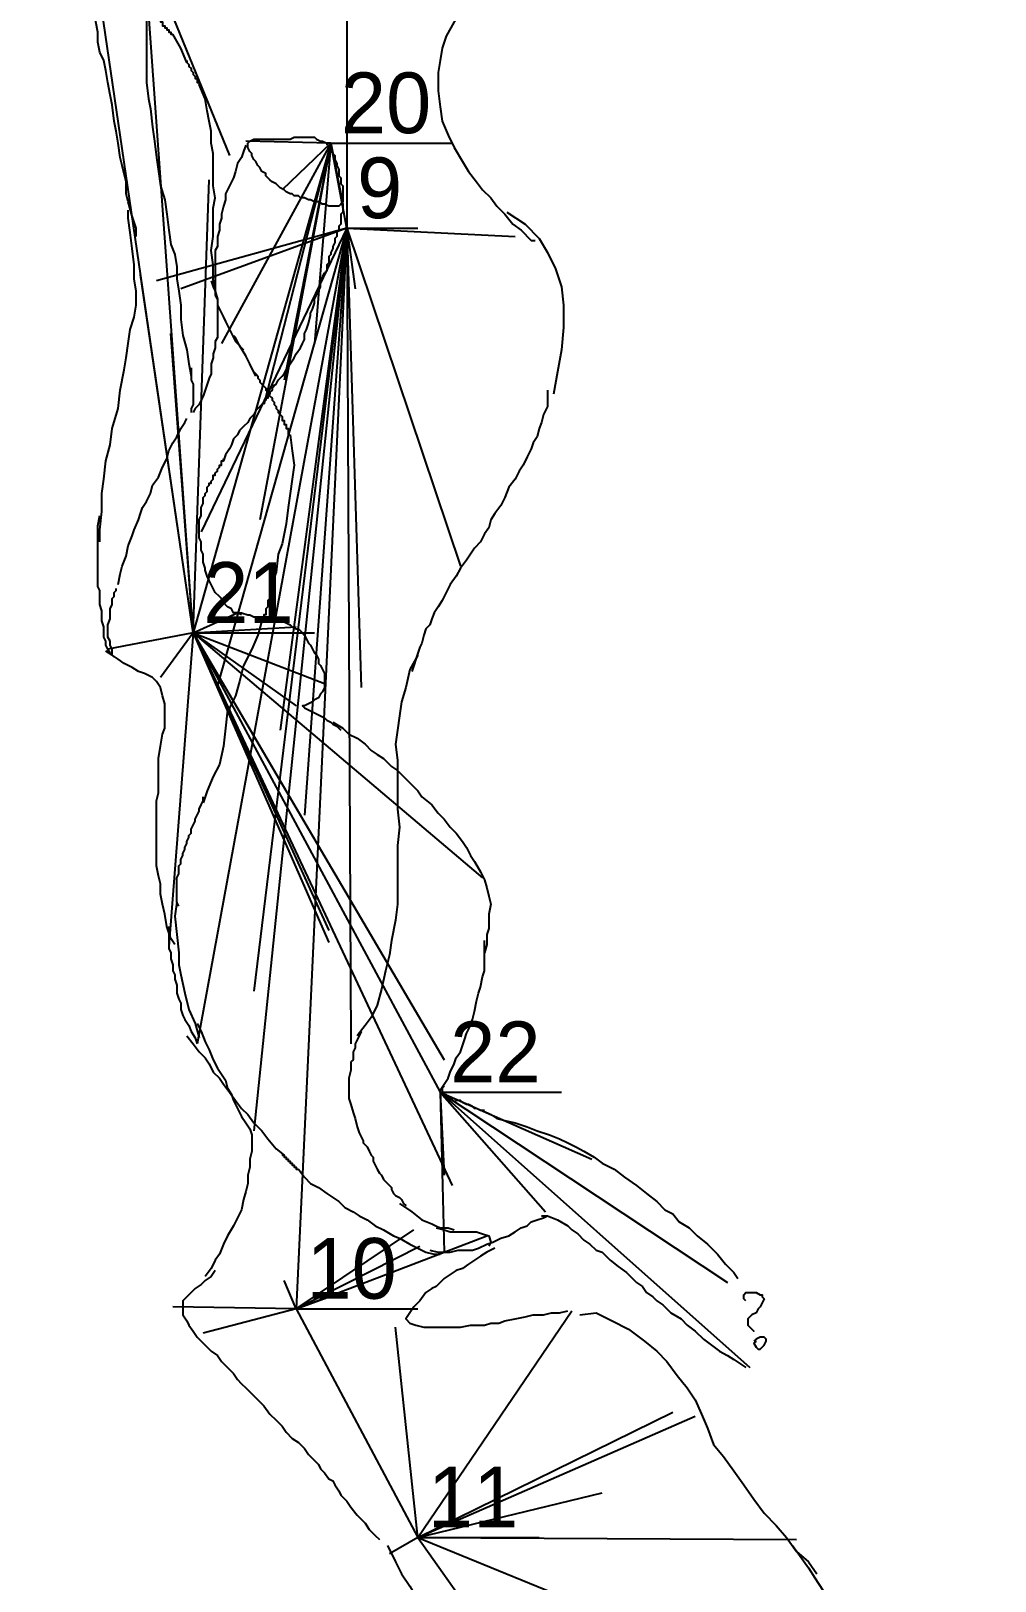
# Model space of a CAD drawing. Extents: x 3.2 to 43.1, y -48.1 to 3.7.
# Drawn here: x 8.33 to 13.09, y -38.36 to -30.7 of the extents above; entities that cross this region are included whole.
import ezdxf

# ---------------------------------------------------------------- set-up
doc = ezdxf.new("R2010")
doc.units = 0
for name, pattern in [('L_BORDER', [0]), ('L_chimney', [0]), ('L_WALL', [0])]:
    doc.linetypes.add(name, pattern=pattern)
for name, color, linetype in [('LEG', 1, 'Continuous'), ('SCRAP_0', 7, 'Continuous'), ('SPLAY', 2, 'Continuous'), ('STATION', 3, 'Continuous')]:
    doc.layers.add(name, color=color, linetype=linetype)

msp = doc.modelspace()

# ---------------------------------------------------------------- linework, layer by layer
at = {"layer": 'LEG'}
for p, q in [((9.89, -28.64, -1), (9.89, -31.67, -1)), ((9.13, -33.67, -1), (8.49, -29.3, -1)), ((9.81, -31.25, -1), (9.13, -33.67, -1)), ((9.89, -31.67, -1), (9.81, -31.25, -1)), ((9.89, -31.67, -1), (9.64, -37.01, -1)), ((9.13, -33.67, -1), (10.35, -35.94, -1)), ((9.64, -37.01, -1), (10.24, -38.14, -1)), ((10.24, -38.14, -1), (11.72, -40.23, -1))]:
    msp.add_line(p, q, dxfattribs=at)
at = {"layer": 'SCRAP_0', "color": 90, "linetype": 'L_border', "flags": 128}
for points in [[(8.85, -31.71), (8.85, -31.67), (8.83, -31.61), (8.81, -31.54), (8.8, -31.5), (8.8, -31.44), (8.78, -31.36), (8.77, -31.32), (8.76, -31.25), (8.75, -31.19), (8.74, -31.14), (8.73, -31.06), (8.72, -31.01), (8.71, -30.95), (8.7, -30.89), (8.69, -30.84), (8.67, -30.8), (8.66, -30.75), (8.66, -30.7), (8.65, -30.65), (8.64, -30.61), (8.63, -30.57), (8.62, -30.52), (8.61, -30.46), (8.6, -30.39), (8.59, -30.32), (8.57, -30.25), (8.55, -30.19), (8.54, -30.13), (8.53, -30.08), (8.52, -30.03), (8.5, -29.98), (8.49, -29.91), (8.48, -29.84), (8.47, -29.78), (8.45, -29.72), (8.43, -29.66), (8.42, -29.62), (8.4, -29.58), (8.38, -29.54), (8.36, -29.49), (8.33, -29.45)], [(8.9, -30.57), (8.9, -30.65), (8.9, -30.74), (8.9, -30.83), (8.9, -30.9), (8.9, -30.95), (8.91, -31.03), (8.92, -31.08), (8.93, -31.17), (8.94, -31.24), (8.95, -31.32), (8.96, -31.39), (8.97, -31.46), (8.99, -31.53), (9, -31.6), (9.01, -31.68), (9.02, -31.75), (9.04, -31.8), (9.05, -31.86), (9.05, -31.92), (9.06, -31.98), (9.07, -32.05), (9.07, -32.12), (9.08, -32.2), (9.1, -32.27), (9.11, -32.34), (9.12, -32.4)], [(9.39, -31.26), (9.38, -31.29), (9.37, -31.32), (9.35, -31.35), (9.34, -31.39), (9.33, -31.42), (9.32, -31.44), (9.31, -31.46), (9.3, -31.48), (9.29, -31.5), (9.29, -31.53), (9.28, -31.56), (9.27, -31.6), (9.27, -31.62), (9.26, -31.65), (9.26, -31.68), (9.25, -31.71), (9.25, -31.74), (9.25, -31.76), (9.24, -31.78), (9.24, -31.81), (9.24, -31.83), (9.24, -31.85), (9.24, -31.88), (9.24, -31.9), (9.24, -31.93), (9.24, -31.96), (9.24, -31.98), (9.25, -32.02), (9.25, -32.05), (9.25, -32.08), (9.25, -32.11), (9.25, -32.13), (9.25, -32.16), (9.25, -32.18), (9.25, -32.21), (9.24, -32.23), (9.24, -32.26), (9.23, -32.29), (9.23, -32.31), (9.22, -32.34), (9.22, -32.36), (9.22, -32.39), (9.21, -32.41), (9.2, -32.44), (9.19, -32.47), (9.18, -32.5), (9.17, -32.52), (9.16, -32.54), (9.14, -32.56), (9.13, -32.58)], [(9.87, -31.55), (9.87, -31.56), (9.87, -31.58), (9.87, -31.59), (9.86, -31.6), (9.86, -31.61), (9.86, -31.63), (9.86, -31.65), (9.85, -31.66), (9.85, -31.68), (9.84, -31.69), (9.84, -31.71), (9.83, -31.72), (9.83, -31.74), (9.82, -31.76), (9.82, -31.77), (9.81, -31.79), (9.81, -31.8), (9.8, -31.81), (9.8, -31.82), (9.8, -31.84), (9.79, -31.85), (9.79, -31.86), (9.79, -31.87), (9.79, -31.88), (9.78, -31.89)], [(8.67, -33.22), (8.67, -33.16), (8.68, -33.07), (8.68, -32.98), (8.69, -32.91), (8.7, -32.82), (8.72, -32.74), (8.73, -32.66), (8.76, -32.56), (8.77, -32.47), (8.79, -32.37), (8.8, -32.31), (8.81, -32.24), (8.82, -32.17), (8.84, -32.11), (8.85, -32.05), (8.85, -31.98), (8.84, -31.92), (8.84, -31.85), (8.83, -31.77), (8.82, -31.69), (8.81, -31.62), (8.81, -31.58)], [(9.52, -32.45), (9.54, -32.44), (9.55, -32.42), (9.57, -32.4), (9.58, -32.39), (9.59, -32.37), (9.61, -32.34), (9.63, -32.31), (9.64, -32.29), (9.66, -32.26), (9.67, -32.24), (9.68, -32.22), (9.68, -32.19), (9.69, -32.17), (9.7, -32.14), (9.71, -32.1), (9.71, -32.09), (9.72, -32.07), (9.73, -32.04), (9.73, -32.02), (9.74, -32), (9.75, -31.98), (9.76, -31.96), (9.76, -31.93), (9.77, -31.91), (9.78, -31.89)], [(9.12, -32.36), (9.12, -32.38), (9.12, -32.4), (9.12, -32.42), (9.13, -32.44), (9.13, -32.46), (9.13, -32.49), (9.13, -32.51), (9.13, -32.53), (9.13, -32.54), (9.12, -32.56), (9.12, -32.57), (9.12, -32.58)], [(9.53, -32.45), (9.52, -32.46), (9.52, -32.46), (9.52, -32.46), (9.52, -32.46), (9.52, -32.47), (9.52, -32.47), (9.52, -32.47), (9.52, -32.47), (9.51, -32.48), (9.51, -32.48), (9.51, -32.48), (9.51, -32.48), (9.51, -32.49), (9.51, -32.49), (9.5, -32.49), (9.5, -32.5), (9.5, -32.5), (9.5, -32.5), (9.5, -32.5), (9.5, -32.5), (9.5, -32.51), (9.5, -32.51), (9.49, -32.51), (9.49, -32.51), (9.49, -32.51), (9.49, -32.52), (9.49, -32.52), (9.49, -32.52), (9.48, -32.52)], [(9.49, -32.52), (9.48, -32.53), (9.46, -32.55), (9.44, -32.57), (9.43, -32.59), (9.41, -32.61), (9.4, -32.63), (9.38, -32.65), (9.36, -32.67), (9.35, -32.69), (9.33, -32.71), (9.32, -32.74), (9.31, -32.76), (9.29, -32.79), (9.28, -32.82)], [(9.18, -33.01), (9.18, -33), (9.18, -33), (9.19, -32.99), (9.19, -32.99), (9.19, -32.98), (9.19, -32.98), (9.2, -32.97), (9.2, -32.96), (9.2, -32.96), (9.2, -32.95), (9.21, -32.94), (9.21, -32.94), (9.21, -32.93), (9.22, -32.93), (9.22, -32.92), (9.22, -32.92), (9.23, -32.91), (9.23, -32.9), (9.23, -32.9), (9.23, -32.89), (9.24, -32.89), (9.24, -32.88), (9.24, -32.88), (9.25, -32.87), (9.25, -32.87), (9.25, -32.86), (9.26, -32.85), (9.26, -32.85), (9.26, -32.84), (9.27, -32.84), (9.27, -32.83), (9.27, -32.83), (9.27, -32.82), (9.28, -32.82), (9.28, -32.81), (9.28, -32.81)], [(9.37, -33.58), (9.35, -33.57), (9.33, -33.57), (9.32, -33.55), (9.3, -33.54), (9.28, -33.52), (9.27, -33.5), (9.26, -33.49), (9.24, -33.47), (9.23, -33.45), (9.22, -33.43), (9.21, -33.41), (9.2, -33.39), (9.19, -33.36), (9.19, -33.35), (9.18, -33.32), (9.18, -33.3), (9.18, -33.28), (9.17, -33.26), (9.17, -33.24), (9.17, -33.22), (9.16, -33.2), (9.16, -33.18), (9.16, -33.16), (9.16, -33.13), (9.16, -33.11), (9.17, -33.09), (9.17, -33.07), (9.17, -33.05), (9.18, -33.03), (9.18, -33.01)], [(8.74, -33.79), (8.72, -33.77), (8.71, -33.75), (8.7, -33.73), (8.7, -33.71), (8.69, -33.69), (8.69, -33.66), (8.69, -33.64), (8.68, -33.61), (8.68, -33.59), (8.68, -33.56), (8.67, -33.53), (8.67, -33.51), (8.67, -33.48), (8.67, -33.46), (8.66, -33.44), (8.66, -33.42), (8.66, -33.4), (8.66, -33.37), (8.66, -33.36), (8.66, -33.34), (8.66, -33.31), (8.66, -33.29), (8.66, -33.27), (8.66, -33.24), (8.66, -33.22), (8.66, -33.2), (8.66, -33.18), (8.66, -33.15), (8.66, -33.14), (8.67, -33.09)], [(9.35, -33.57), (9.37, -33.57), (9.4, -33.58), (9.41, -33.58), (9.43, -33.59), (9.46, -33.59), (9.47, -33.59), (9.49, -33.59), (9.51, -33.59), (9.53, -33.6), (9.55, -33.6), (9.57, -33.61), (9.59, -33.62), (9.61, -33.63), (9.62, -33.64), (9.64, -33.65), (9.65, -33.65), (9.67, -33.67), (9.68, -33.68), (9.69, -33.7), (9.7, -33.72), (9.71, -33.73), (9.72, -33.75), (9.73, -33.77), (9.74, -33.78), (9.75, -33.8), (9.75, -33.82), (9.76, -33.83), (9.77, -33.85), (9.78, -33.87), (9.78, -33.89), (9.78, -33.9), (9.78, -33.92), (9.78, -33.94), (9.77, -33.96), (9.76, -33.97), (9.75, -33.99), (9.73, -34), (9.72, -34.01), (9.7, -34.02), (9.68, -34.03), (9.67, -34.03), (9.68, -34.04), (9.7, -34.05), (9.72, -34.06), (9.74, -34.07), (9.76, -34.08), (9.78, -34.09), (9.79, -34.1), (9.81, -34.11), (9.82, -34.12), (9.84, -34.13), (9.85, -34.14), (9.86, -34.15)], [(9.04, -35.21), (9.02, -35.18), (9, -35.12), (8.99, -35.06), (8.98, -35.01), (8.97, -34.96), (8.97, -34.91), (8.96, -34.87), (8.95, -34.82), (8.95, -34.79), (8.95, -34.75), (8.95, -34.72), (8.95, -34.68), (8.95, -34.63), (8.95, -34.59), (8.95, -34.55), (8.95, -34.5), (8.96, -34.46), (8.96, -34.42), (8.96, -34.37), (8.96, -34.32), (8.96, -34.29), (8.97, -34.23), (8.98, -34.17), (8.99, -34.14), (8.99, -34.1), (8.99, -34.06), (8.99, -34.02), (8.98, -33.98), (8.97, -33.94), (8.95, -33.91), (8.93, -33.89), (8.89, -33.87), (8.86, -33.86), (8.83, -33.84), (8.79, -33.82), (8.76, -33.8), (8.73, -33.78), (8.7, -33.76)], [(9.82, -34.11), (9.87, -34.14), (9.9, -34.17), (9.94, -34.19), (9.98, -34.22), (10.01, -34.25), (10.04, -34.27), (10.07, -34.29), (10.11, -34.33), (10.14, -34.35), (10.16, -34.37), (10.19, -34.4), (10.22, -34.43), (10.24, -34.45), (10.26, -34.48), (10.31, -34.52), (10.34, -34.56), (10.37, -34.59), (10.4, -34.63), (10.43, -34.66), (10.46, -34.7), (10.48, -34.73), (10.5, -34.77), (10.52, -34.8), (10.55, -34.85), (10.57, -34.89), (10.58, -34.93), (10.59, -34.97), (10.6, -35.01), (10.59, -35.06), (10.59, -35.09), (10.59, -35.13), (10.58, -35.16), (10.58, -35.21), (10.57, -35.25)], [(9.01, -35.12), (9.01, -35.15), (9.01, -35.18), (9.01, -35.21), (9.01, -35.23), (9.02, -35.25), (9.02, -35.28), (9.03, -35.31), (9.03, -35.34), (9.04, -35.36), (9.04, -35.38), (9.05, -35.41), (9.05, -35.43), (9.05, -35.45), (9.06, -35.48), (9.07, -35.5), (9.07, -35.53), (9.08, -35.56), (9.09, -35.58), (9.11, -35.61), (9.12, -35.64), (9.14, -35.67), (9.15, -35.7)], [(10.35, -35.93), (10.37, -35.9), (10.39, -35.87), (10.4, -35.84), (10.42, -35.8), (10.43, -35.77), (10.45, -35.74), (10.46, -35.71), (10.47, -35.68), (10.48, -35.65), (10.5, -35.61), (10.51, -35.58), (10.52, -35.54), (10.53, -35.49), (10.54, -35.45), (10.55, -35.42), (10.56, -35.37), (10.57, -35.34), (10.57, -35.31), (10.57, -35.28), (10.57, -35.25), (10.57, -35.22), (10.57, -35.19)], [(9.1, -35.66), (9.13, -35.7), (9.16, -35.74), (9.19, -35.77), (9.21, -35.8), (9.23, -35.84), (9.26, -35.87), (9.28, -35.9), (9.31, -35.94), (9.34, -35.98), (9.37, -36.02), (9.4, -36.05), (9.43, -36.09), (9.47, -36.13), (9.5, -36.17), (9.54, -36.22), (9.58, -36.25)], [(10.37, -35.91), (10.36, -35.92), (10.36, -35.92), (10.36, -35.92), (10.36, -35.93), (10.36, -35.93), (10.36, -35.93), (10.36, -35.94), (10.36, -35.94), (10.36, -35.94), (10.37, -35.94), (10.37, -35.95), (10.37, -35.95), (10.37, -35.95), (10.38, -35.95), (10.38, -35.95), (10.38, -35.96), (10.39, -35.96), (10.39, -35.96), (10.39, -35.96)], [(10.57, -36.03), (10.56, -36.03), (10.55, -36.03), (10.53, -36.02), (10.52, -36.02), (10.51, -36.01), (10.49, -36), (10.48, -36), (10.46, -35.99), (10.45, -35.98), (10.43, -35.98), (10.42, -35.97), (10.41, -35.97), (10.4, -35.97), (10.39, -35.96), (10.38, -35.96)], [(10.56, -36.03), (10.6, -36.05), (10.63, -36.07), (10.67, -36.08), (10.72, -36.09), (10.78, -36.11), (10.83, -36.13), (10.89, -36.15), (10.94, -36.17), (10.98, -36.19), (11.02, -36.21), (11.06, -36.23), (11.11, -36.26), (11.15, -36.29), (11.21, -36.32), (11.26, -36.36), (11.32, -36.4), (11.37, -36.44), (11.42, -36.48), (11.46, -36.52), (11.5, -36.54), (11.53, -36.58), (11.58, -36.61), (11.62, -36.65), (11.67, -36.69), (11.72, -36.74), (11.76, -36.79), (11.8, -36.83), (11.82, -36.86)], [(9.57, -36.25), (9.57, -36.25), (9.58, -36.25), (9.58, -36.25), (9.58, -36.26), (9.58, -36.26), (9.59, -36.26), (9.59, -36.27), (9.59, -36.27), (9.59, -36.27), (9.6, -36.27), (9.6, -36.28), (9.6, -36.28), (9.6, -36.28), (9.61, -36.28), (9.61, -36.29), (9.61, -36.29), (9.62, -36.29), (9.62, -36.29), (9.62, -36.3), (9.62, -36.3), (9.63, -36.3), (9.63, -36.3), (9.63, -36.31), (9.63, -36.31), (9.64, -36.31), (9.64, -36.31), (9.64, -36.32), (9.64, -36.32), (9.65, -36.32), (9.65, -36.32), (9.65, -36.32), (9.65, -36.32)], [(9.65, -36.32), (9.68, -36.36), (9.71, -36.39), (9.75, -36.41), (9.79, -36.44), (9.82, -36.46), (9.85, -36.48), (9.88, -36.51), (9.92, -36.53), (9.95, -36.55), (9.99, -36.57), (10.03, -36.6), (10.07, -36.62), (10.12, -36.65), (10.15, -36.66), (10.2, -36.69), (10.24, -36.71), (10.28, -36.73), (10.32, -36.74), (10.35, -36.74)], [(10.3, -36.72), (10.34, -36.73), (10.36, -36.73), (10.4, -36.73), (10.44, -36.72), (10.48, -36.72), (10.51, -36.72), (10.54, -36.71), (10.58, -36.69), (10.61, -36.68), (10.65, -36.66), (10.69, -36.65), (10.72, -36.63), (10.75, -36.61), (10.78, -36.6), (10.8, -36.58), (10.83, -36.57), (10.86, -36.56), (10.88, -36.55)], [(10.85, -36.55), (10.88, -36.55), (10.93, -36.57), (10.98, -36.6), (11, -36.62), (11.03, -36.64), (11.06, -36.67), (11.09, -36.69), (11.12, -36.72), (11.15, -36.73), (11.19, -36.77), (11.23, -36.8), (11.27, -36.83), (11.29, -36.85), (11.32, -36.88), (11.35, -36.9), (11.37, -36.93), (11.4, -36.95), (11.42, -36.97), (11.45, -36.99), (11.47, -37.01), (11.49, -37.03), (11.54, -37.06), (11.57, -37.09), (11.61, -37.12), (11.65, -37.16), (11.69, -37.19), (11.73, -37.22), (11.77, -37.24), (11.8, -37.26), (11.83, -37.28), (11.86, -37.3)], [(11.86, -36.97), (11.85, -36.96), (11.85, -36.95), (11.85, -36.94), (11.86, -36.93), (11.88, -36.93), (11.89, -36.93), (11.9, -36.93), (11.91, -36.93), (11.93, -36.94), (11.94, -36.94), (11.94, -36.95), (11.95, -36.96), (11.94, -36.98), (11.93, -37), (11.92, -37.01), (11.91, -37.03), (11.89, -37.04), (11.88, -37.05), (11.87, -37.06), (11.87, -37.07), (11.87, -37.08), (11.87, -37.09), (11.88, -37.1), (11.89, -37.11), (11.9, -37.12), (11.9, -37.12)], [(11.91, -37.17), (11.9, -37.18), (11.91, -37.2), (11.92, -37.21), (11.93, -37.21), (11.94, -37.2), (11.95, -37.19), (11.96, -37.17), (11.96, -37.16), (11.95, -37.15), (11.93, -37.15), (11.91, -37.16), (11.9, -37.17)]]:
    msp.add_lwpolyline(points, dxfattribs=at)
at = {"layer": 'SCRAP_0', "color": 10, "linetype": 'L_wall', "flags": 128}
for points in [[(8.95, -30.49), (8.95, -30.5), (8.95, -30.51), (8.95, -30.51), (8.95, -30.52), (8.95, -30.52), (8.95, -30.53), (8.95, -30.53), (8.95, -30.54), (8.95, -30.54), (8.95, -30.55), (8.96, -30.55), (8.96, -30.56), (8.96, -30.57), (8.96, -30.57), (8.96, -30.58), (8.96, -30.58), (8.96, -30.59), (8.96, -30.59), (8.96, -30.6), (8.96, -30.6), (8.97, -30.6), (8.97, -30.61), (8.97, -30.61), (8.97, -30.62), (8.97, -30.62), (8.97, -30.62), (8.97, -30.63), (8.97, -30.63), (8.97, -30.64), (8.97, -30.64), (8.97, -30.65), (8.98, -30.65), (8.98, -30.66), (8.98, -30.66), (8.98, -30.66), (8.98, -30.67), (8.99, -30.67), (8.99, -30.68), (8.99, -30.68), (9, -30.68), (9, -30.69), (9, -30.69), (9.01, -30.69), (9.01, -30.69), (9.01, -30.7), (9.01, -30.7), (9.02, -30.7), (9.02, -30.7), (9.02, -30.71), (9.03, -30.71), (9.03, -30.71)], [(10.5, -30.54), (10.45, -30.6), (10.42, -30.65), (10.38, -30.72), (10.36, -30.78), (10.35, -30.84), (10.34, -30.9), (10.34, -30.99), (10.35, -31.07), (10.36, -31.14), (10.39, -31.21), (10.42, -31.27), (10.46, -31.34), (10.49, -31.39), (10.53, -31.44), (10.56, -31.48), (10.6, -31.52), (10.63, -31.56), (10.67, -31.6), (10.71, -31.65), (10.75, -31.68), (10.8, -31.73), (10.82, -31.73)], [(9.1, -30.85), (9.07, -30.78), (9.03, -30.71)], [(9.1, -30.84), (9.1, -30.85), (9.1, -30.85), (9.1, -30.85), (9.11, -30.86), (9.11, -30.86), (9.11, -30.86), (9.11, -30.87), (9.12, -30.88), (9.12, -30.88), (9.12, -30.88), (9.12, -30.88), (9.12, -30.89), (9.12, -30.89), (9.12, -30.89), (9.13, -30.9), (9.13, -30.9), (9.13, -30.9), (9.13, -30.91), (9.13, -30.91), (9.13, -30.91), (9.14, -30.92), (9.14, -30.92), (9.14, -30.92), (9.14, -30.92), (9.14, -30.93), (9.14, -30.93), (9.15, -30.93), (9.15, -30.94), (9.15, -30.94), (9.15, -30.94), (9.15, -30.95), (9.15, -30.95), (9.16, -30.95), (9.16, -30.95), (9.16, -30.96), (9.16, -30.96)], [(9.24, -31.98), (9.23, -31.92), (9.23, -31.85), (9.22, -31.78), (9.23, -31.71), (9.23, -31.64), (9.23, -31.57), (9.24, -31.52), (9.23, -31.46), (9.23, -31.41), (9.23, -31.36), (9.23, -31.3), (9.22, -31.25), (9.22, -31.19), (9.21, -31.14), (9.2, -31.09), (9.19, -31.03), (9.16, -30.96)], [(10.68, -31.59), (10.77, -31.65), (10.84, -31.72), (10.88, -31.79), (10.92, -31.87), (10.95, -31.96), (10.96, -32.05), (10.96, -32.16), (10.95, -32.27), (10.93, -32.38), (10.91, -32.49)], [(9.22, -31.93), (9.23, -31.96), (9.24, -31.98), (9.24, -32), (9.25, -32.02), (9.25, -32.05), (9.26, -32.07), (9.27, -32.09), (9.28, -32.11), (9.29, -32.13), (9.3, -32.15), (9.31, -32.17), (9.32, -32.19), (9.33, -32.21), (9.34, -32.23), (9.35, -32.24), (9.37, -32.26), (9.38, -32.27)], [(9.33, -32.2), (9.34, -32.21)], [(9.44, -32.4), (9.41, -32.34), (9.39, -32.3), (9.36, -32.25), (9.34, -32.21)], [(9.43, -32.38), (9.44, -32.39), (9.45, -32.4), (9.45, -32.41), (9.46, -32.42), (9.46, -32.43), (9.47, -32.44), (9.48, -32.45), (9.49, -32.46), (9.49, -32.47), (9.5, -32.48), (9.5, -32.49), (9.51, -32.5), (9.52, -32.51), (9.52, -32.52), (9.53, -32.53), (9.53, -32.54), (9.54, -32.55), (9.54, -32.56), (9.55, -32.57), (9.55, -32.58), (9.56, -32.59), (9.56, -32.59), (9.57, -32.6), (9.57, -32.61)], [(10.88, -32.47), (10.88, -32.51), (10.88, -32.55), (10.86, -32.59), (10.85, -32.63), (10.84, -32.66), (10.83, -32.7), (10.81, -32.73), (10.8, -32.76), (10.78, -32.8), (10.76, -32.84), (10.74, -32.87), (10.72, -32.91), (10.69, -32.95), (10.67, -33), (10.65, -33.04), (10.62, -33.08), (10.6, -33.11), (10.59, -33.15), (10.57, -33.18), (10.55, -33.22), (10.52, -33.25), (10.5, -33.28), (10.48, -33.31), (10.45, -33.35), (10.43, -33.39), (10.4, -33.43), (10.38, -33.47), (10.36, -33.51), (10.34, -33.54), (10.32, -33.57), (10.31, -33.6), (10.3, -33.63), (10.28, -33.65), (10.27, -33.68), (10.26, -33.72), (10.25, -33.74), (10.24, -33.77), (10.23, -33.8), (10.22, -33.83), (10.21, -33.86)], [(9.57, -32.61), (9.57, -32.61), (9.57, -32.61), (9.57, -32.61), (9.57, -32.61), (9.57, -32.62), (9.58, -32.62), (9.58, -32.62), (9.58, -32.62), (9.58, -32.62), (9.58, -32.62), (9.58, -32.62), (9.58, -32.63), (9.58, -32.63), (9.58, -32.63), (9.58, -32.63), (9.58, -32.63), (9.58, -32.63), (9.58, -32.63), (9.58, -32.64), (9.59, -32.64), (9.59, -32.64), (9.59, -32.64), (9.59, -32.64), (9.59, -32.64), (9.59, -32.65), (9.59, -32.65), (9.59, -32.65), (9.59, -32.65), (9.59, -32.65), (9.59, -32.66), (9.59, -32.66), (9.59, -32.66), (9.59, -32.66), (9.59, -32.66), (9.6, -32.66), (9.6, -32.67), (9.6, -32.67), (9.6, -32.67), (9.6, -32.67), (9.6, -32.67), (9.6, -32.67), (9.6, -32.68), (9.6, -32.68), (9.6, -32.68), (9.6, -32.68), (9.6, -32.68), (9.6, -32.68), (9.6, -32.68), (9.6, -32.69), (9.6, -32.69), (9.61, -32.69), (9.61, -32.69), (9.61, -32.69), (9.61, -32.69), (9.61, -32.69)], [(9.61, -32.69), (9.62, -32.77), (9.63, -32.84), (9.62, -32.91), (9.61, -32.98), (9.6, -33.05), (9.59, -33.13), (9.58, -33.18), (9.57, -33.23), (9.55, -33.28), (9.54, -33.37), (9.52, -33.42)], [(9.53, -33.4), (9.53, -33.42), (9.53, -33.43), (9.52, -33.44), (9.52, -33.45), (9.52, -33.46), (9.51, -33.47), (9.51, -33.48), (9.51, -33.48), (9.51, -33.5), (9.51, -33.5), (9.5, -33.51), (9.5, -33.53), (9.5, -33.54), (9.49, -33.55), (9.49, -33.57), (9.49, -33.58), (9.48, -33.58), (9.48, -33.59), (9.48, -33.6), (9.47, -33.61), (9.47, -33.62)], [(9.47, -33.61), (9.45, -33.68), (9.42, -33.75), (9.38, -33.83), (9.36, -33.91), (9.34, -33.98), (9.31, -34.04), (9.31, -34.08)], [(10.24, -33.78), (10.2, -33.85), (10.18, -33.94), (10.16, -34.01), (10.15, -34.08), (10.14, -34.15), (10.13, -34.22), (10.14, -34.3), (10.14, -34.37), (10.14, -34.45), (10.14, -34.54), (10.15, -34.63), (10.14, -34.72), (10.14, -34.82), (10.14, -34.88), (10.14, -34.95), (10.14, -35.01), (10.13, -35.09), (10.11, -35.19), (10.1, -35.26), (10.08, -35.34), (10.06, -35.43), (10.04, -35.51), (10.01, -35.57), (9.98, -35.61), (9.94, -35.66)], [(9.3, -34.05), (9.29, -34.14), (9.28, -34.23), (9.26, -34.32), (9.23, -34.38), (9.2, -34.45), (9.18, -34.51)], [(9.06, -35.02), (9.05, -35), (9.05, -34.98), (9.05, -34.97), (9.05, -34.95), (9.05, -34.93), (9.05, -34.91), (9.05, -34.89), (9.05, -34.88), (9.06, -34.86), (9.06, -34.83), (9.06, -34.82), (9.07, -34.81), (9.07, -34.79), (9.08, -34.77), (9.08, -34.76), (9.09, -34.74), (9.09, -34.73), (9.1, -34.71), (9.1, -34.7), (9.11, -34.68), (9.11, -34.67), (9.12, -34.66), (9.12, -34.64), (9.13, -34.62), (9.14, -34.6), (9.14, -34.59), (9.15, -34.57), (9.16, -34.55), (9.16, -34.54), (9.17, -34.52), (9.18, -34.5), (9.18, -34.48)], [(9.05, -35), (9.04, -35.07), (9.05, -35.16), (9.06, -35.25), (9.06, -35.31), (9.07, -35.36), (9.09, -35.45), (9.11, -35.53), (9.14, -35.6), (9.16, -35.67)], [(9.15, -35.6), (9.17, -35.64), (9.19, -35.69), (9.21, -35.73), (9.23, -35.78), (9.25, -35.82), (9.27, -35.85), (9.29, -35.88), (9.3, -35.92), (9.32, -35.95), (9.33, -35.98), (9.35, -36.02), (9.37, -36.06), (9.39, -36.09), (9.41, -36.12), (9.42, -36.15), (9.42, -36.19), (9.42, -36.23), (9.41, -36.27), (9.41, -36.31), (9.4, -36.35), (9.4, -36.39), (9.39, -36.43), (9.38, -36.47), (9.37, -36.52), (9.35, -36.56), (9.33, -36.6), (9.3, -36.65), (9.28, -36.69), (9.26, -36.74), (9.24, -36.77), (9.22, -36.81), (9.19, -36.85)], [(9.96, -35.64), (9.95, -35.66), (9.94, -35.68), (9.93, -35.7), (9.93, -35.72), (9.92, -35.74), (9.92, -35.76), (9.92, -35.78), (9.91, -35.79)], [(9.91, -35.79), (9.91, -35.83), (9.9, -35.87), (9.9, -35.9), (9.9, -35.94), (9.9, -35.97), (9.91, -36), (9.92, -36.04), (9.93, -36.07), (9.94, -36.11), (9.95, -36.14), (9.97, -36.18)], [(9.97, -36.18), (9.97, -36.19), (9.99, -36.21), (10, -36.23), (10.01, -36.25), (10.02, -36.26), (10.02, -36.28), (10.03, -36.3), (10.04, -36.32), (10.05, -36.34), (10.06, -36.35), (10.07, -36.37), (10.08, -36.38), (10.1, -36.4), (10.11, -36.41), (10.11, -36.42), (10.12, -36.44), (10.13, -36.45), (10.15, -36.46), (10.16, -36.47), (10.17, -36.49), (10.18, -36.5), (10.18, -36.5)], [(10.15, -36.49), (10.21, -36.53), (10.26, -36.57), (10.31, -36.59), (10.37, -36.62)], [(10.33, -36.61), (10.37, -36.62), (10.4, -36.63), (10.44, -36.63), (10.49, -36.63), (10.53, -36.63), (10.56, -36.64), (10.59, -36.65), (10.6, -36.68), (10.59, -36.7)], [(10.35, -36.61), (10.39, -36.61), (10.42, -36.62)], [(10.62, -36.71), (10.58, -36.73), (10.55, -36.75), (10.52, -36.77), (10.49, -36.79), (10.46, -36.81), (10.43, -36.82), (10.4, -36.84), (10.37, -36.86), (10.35, -36.88), (10.33, -36.9), (10.31, -36.91), (10.28, -36.93), (10.25, -36.97), (10.22, -37), (10.2, -37.03), (10.18, -37.06), (10.2, -37.08), (10.23, -37.09), (10.27, -37.1), (10.32, -37.1), (10.37, -37.1), (10.41, -37.1), (10.45, -37.1), (10.5, -37.09), (10.54, -37.09), (10.57, -37.09), (10.6, -37.08), (10.64, -37.08), (10.67, -37.07), (10.72, -37.06), (10.77, -37.05), (10.81, -37.04), (10.86, -37.04), (10.9, -37.03), (10.94, -37.03), (10.98, -37.02)], [(9.24, -36.82), (9.22, -36.85), (9.19, -36.87), (9.17, -36.89), (9.14, -36.91), (9.12, -36.93), (9.1, -36.95), (9.08, -36.97), (9.08, -37.01), (9.08, -37.04), (9.1, -37.07), (9.11, -37.09), (9.13, -37.12), (9.15, -37.15), (9.17, -37.17), (9.19, -37.19), (9.22, -37.22), (9.25, -37.24), (9.27, -37.27), (9.29, -37.29), (9.31, -37.31), (9.33, -37.33), (9.35, -37.36), (9.37, -37.38), (9.39, -37.4), (9.41, -37.42), (9.43, -37.44), (9.45, -37.46), (9.48, -37.49), (9.51, -37.53), (9.54, -37.56), (9.57, -37.59), (9.59, -37.62), (9.62, -37.65), (9.65, -37.67), (9.68, -37.7), (9.7, -37.73), (9.73, -37.76), (9.75, -37.78), (9.76, -37.8), (9.78, -37.82), (9.8, -37.85), (9.82, -37.86), (9.83, -37.88), (9.85, -37.91), (9.86, -37.93), (9.89, -37.96), (9.91, -37.99), (9.94, -38.03), (9.96, -38.05), (9.98, -38.07), (10, -38.1), (10.03, -38.13), (10.05, -38.15)], [(11.04, -37.04), (11.12, -37.03), (11.2, -37.07), (11.28, -37.11), (11.36, -37.17), (11.42, -37.22), (11.47, -37.27), (11.52, -37.34), (11.57, -37.4), (11.61, -37.46), (11.64, -37.53), (11.67, -37.6), (11.7, -37.68), (11.75, -37.74), (11.8, -37.81), (11.85, -37.88), (11.9, -37.95), (11.95, -38.02), (12.01, -38.08), (12.06, -38.14), (12.11, -38.21), (12.17, -38.26), (12.21, -38.32)], [(10.09, -38.18), (10.13, -38.26), (10.16, -38.32), (10.2, -38.38), (10.24, -38.45), (10.27, -38.53), (10.31, -38.6), (10.34, -38.66), (10.36, -38.72), (10.4, -38.8), (10.43, -38.85), (10.46, -38.92), (10.5, -38.98), (10.53, -39.06), (10.57, -39.12), (10.6, -39.2), (10.63, -39.28), (10.65, -39.34), (10.67, -39.4), (10.69, -39.46), (10.71, -39.51), (10.73, -39.58), (10.76, -39.66), (10.77, -39.71), (10.8, -39.77), (10.82, -39.83), (10.85, -39.9), (10.87, -39.96), (10.9, -40.04), (10.94, -40.11), (10.97, -40.17), (11, -40.23), (11.02, -40.28), (11.05, -40.35), (11.08, -40.41), (11.11, -40.47)], [(12.09, -38.18), (12.12, -38.22), (12.17, -38.29), (12.2, -38.34), (12.24, -38.4), (12.28, -38.45), (12.31, -38.52), (12.35, -38.59), (12.39, -38.66), (12.42, -38.72), (12.46, -38.79), (12.48, -38.84), (12.51, -38.88), (12.56, -38.96), (12.6, -39.03), (12.64, -39.11), (12.68, -39.19), (12.72, -39.27), (12.77, -39.33), (12.8, -39.4), (12.84, -39.46), (12.87, -39.51), (12.89, -39.57), (12.92, -39.63), (12.94, -39.7), (12.96, -39.75), (12.99, -39.82), (13.02, -39.88), (13.04, -39.93), (13.07, -39.98), (13.09, -40.03)]]:
    msp.add_lwpolyline(points, dxfattribs=at)
at = {"layer": 'SCRAP_0', "color": 210, "linetype": 'L_chimney', "flags": 128}
for points in [[(9.8, -31.25), (9.81, -31.27), (9.81, -31.28), (9.82, -31.3), (9.83, -31.31), (9.83, -31.32), (9.83, -31.33), (9.84, -31.35), (9.84, -31.36), (9.85, -31.38), (9.85, -31.39), (9.85, -31.41), (9.86, -31.42), (9.86, -31.43), (9.86, -31.45), (9.87, -31.46), (9.87, -31.47), (9.87, -31.49), (9.87, -31.51), (9.87, -31.52), (9.87, -31.53), (9.87, -31.54), (9.86, -31.55), (9.85, -31.56), (9.83, -31.56), (9.81, -31.56), (9.8, -31.56), (9.78, -31.55), (9.77, -31.55), (9.75, -31.54), (9.73, -31.54), (9.71, -31.53), (9.7, -31.53), (9.68, -31.52), (9.66, -31.52), (9.65, -31.51), (9.63, -31.51), (9.62, -31.5), (9.61, -31.5), (9.59, -31.49), (9.58, -31.48), (9.56, -31.47), (9.55, -31.46), (9.54, -31.45), (9.52, -31.44), (9.51, -31.43), (9.5, -31.42), (9.49, -31.41), (9.49, -31.4), (9.47, -31.39), (9.46, -31.37), (9.45, -31.36), (9.44, -31.34), (9.43, -31.33), (9.42, -31.31), (9.42, -31.3), (9.41, -31.29), (9.4, -31.27), (9.4, -31.26), (9.4, -31.25), (9.41, -31.24), (9.43, -31.23), (9.44, -31.23), (9.46, -31.23), (9.48, -31.23), (9.49, -31.23), (9.5, -31.23), (9.52, -31.23), (9.54, -31.23), (9.55, -31.23), (9.56, -31.23), (9.58, -31.23), (9.59, -31.23), (9.61, -31.23), (9.63, -31.22), (9.65, -31.22), (9.67, -31.22), (9.69, -31.22), (9.7, -31.22), (9.72, -31.22), (9.73, -31.22), (9.74, -31.23), (9.76, -31.24), (9.77, -31.24), (9.79, -31.25), (9.79, -31.26)], [(8.76, -33.43), (8.77, -33.38), (8.78, -33.34), (8.8, -33.29), (8.81, -33.24), (8.83, -33.19), (8.84, -33.16), (8.86, -33.11), (8.87, -33.08), (8.88, -33.05), (8.9, -33.02), (8.92, -32.98), (8.93, -32.94), (8.96, -32.9), (8.98, -32.85), (9, -32.81), (9.01, -32.77), (9.03, -32.73), (9.05, -32.7), (9.07, -32.66), (9.09, -32.63), (9.1, -32.61)], [(8.73, -33.78), (8.73, -33.75), (8.72, -33.73), (8.72, -33.71), (8.71, -33.69), (8.71, -33.67), (8.71, -33.65), (8.71, -33.63), (8.72, -33.6), (8.72, -33.58), (8.72, -33.57), (8.72, -33.55), (8.73, -33.53), (8.73, -33.52), (8.73, -33.5), (8.74, -33.49), (8.74, -33.47), (8.75, -33.46), (8.75, -33.45)]]:
    msp.add_lwpolyline(points, dxfattribs=at)
at = {"layer": 'SPLAY'}
for p, q in [((8.49, -29.3, -1), (9.31, -31.31, -1)), ((9.13, -33.67, -1), (8.86, -29.88, -1)), ((9.81, -31.25, -1), (9.27, -32.24, -1)), ((9.81, -31.25, -1), (9.39, -31.24, -1)), ((9.81, -31.25, -1), (9.46, -33.11, -1)), ((9.81, -31.25, -1), (9.48, -32.54, -1)), ((9.81, -31.25, -1), (9.57, -31.48, -1)), ((9.81, -31.25, -1), (9.58, -32.42, -1)), ((9.81, -31.25, -1), (9.73, -32.24, -1)), ((9.81, -31.25, -1), (9.87, -31.55, -1)), ((9.13, -33.67, -1), (9.21, -31.43, -1)), ((9.89, -31.67, -1), (8.95, -31.93, -1)), ((9.89, -31.67, -1), (9.07, -31.97, -1)), ((9.89, -31.67, -1), (9.15, -35.7, -1)), ((9.89, -31.67, -1), (9.17, -33.17, -1)), ((9.89, -31.67, -1), (9.25, -33.93, -1)), ((9.89, -31.67, -1), (9.43, -35.44, -1)), ((9.89, -31.67, -1), (9.43, -36.13, -1)), ((9.89, -31.67, -1), (9.56, -34.15, -1)), ((9.89, -31.67, -1), (9.68, -34.57, -1)), ((9.89, -31.67, -1), (10.72, -31.71, -1)), ((9.89, -31.67, -1), (9.93, -31.97, -1)), ((9.89, -31.67, -1), (10.45, -33.34, -1)), ((9.89, -31.67, -1), (9.96, -33.94, -1)), ((9.89, -31.67, -1), (9.91, -35.7, -1)), ((9.13, -33.67, -1), (8.87, -31.9, -1)), ((9.13, -33.67, -1), (9.02, -32.19, -1)), ((9.13, -33.67, -1), (9.35, -33.57, -1)), ((9.13, -33.67, -1), (8.71, -33.75, -1)), ((9.13, -33.67, -1), (8.97, -33.89, -1)), ((9.13, -33.67, -1), (9.01, -35.22, -1)), ((9.13, -33.67, -1), (9.64, -33.64, -1)), ((9.13, -33.67, -1), (9.78, -33.92, -1)), ((9.13, -33.67, -1), (9.8, -35.14, -1)), ((9.13, -33.67, -1), (9.8, -35.2, -1)), ((9.13, -33.67, -1), (9.64, -34.03, -1)), ((9.13, -33.67, -1), (10.56, -34.88, -1)), ((9.13, -33.67, -1), (9.76, -34.74, -1)), ((9.13, -33.67, -1), (10.37, -35.78, -1)), ((9.13, -33.67, -1), (10.41, -36.4, -1)), ((10.35, -35.94, -1), (10.37, -36.35, -1)), ((10.35, -35.94, -1), (11.1, -36.27, -1)), ((10.35, -35.94, -1), (11.77, -36.88, -1)), ((10.35, -35.94, -1), (11.88, -37.3, -1)), ((10.35, -35.94, -1), (10.87, -36.53, -1)), ((10.35, -35.94, -1), (10.37, -36.73, -1)), ((9.64, -37.01, -1), (10.22, -36.62, -1)), ((9.64, -37.01, -1), (10.58, -36.65, -1)), ((9.64, -37.01, -1), (10.25, -36.7, -1)), ((9.64, -37.01, -1), (9.58, -36.87, -1)), ((9.64, -37.01, -1), (9.86, -36.93, -1)), ((9.64, -37.01, -1), (9.03, -37, -1)), ((9.64, -37.01, -1), (9.18, -37.13, -1)), ((10.24, -38.14, -1), (11, -37.02, -1)), ((10.24, -38.14, -1), (10.13, -37.1, -1)), ((10.24, -38.14, -1), (11.5, -37.52, -1)), ((10.24, -38.14, -1), (11.61, -37.54, -1)), ((10.24, -38.14, -1), (11.15, -37.92, -1)), ((10.24, -38.14, -1), (10.1, -38.22, -1)), ((10.24, -38.14, -1), (12.11, -38.15, -1)), ((10.24, -38.14, -1), (13.08, -39.3, -1))]:
    msp.add_line(p, q, dxfattribs=at)
at = {"layer": 'STATION'}
for p, q in [((9.81, -31.25, -1), (10.41, -31.25, -1)), ((9.89, -31.67, -1), (10.24, -31.67, -1)), ((9.13, -33.67, -1), (9.73, -33.67, -1)), ((10.35, -35.94, -1), (10.95, -35.94, -1)), ((9.64, -37.01, -1), (10.24, -37.01, -1)), ((10.24, -38.14, -1), (10.84, -38.14, -1))]:
    msp.add_line(p, q, dxfattribs=at)

# ---------------------------------------------------------------- texts
for s, p in [('20', (9.86, -31.2, -1)), ('9', (9.94, -31.62, -1)), ('21', (9.18, -33.62, -1)), ('22', (10.4, -35.89, -1)), ('10', (9.69, -36.96, -1)), ('11', (10.29, -38.09, -1))]:
    msp.add_text(s, height=0.3, dxfattribs=at).set_placement(p)

doc.saveas('drawing.dxf')
